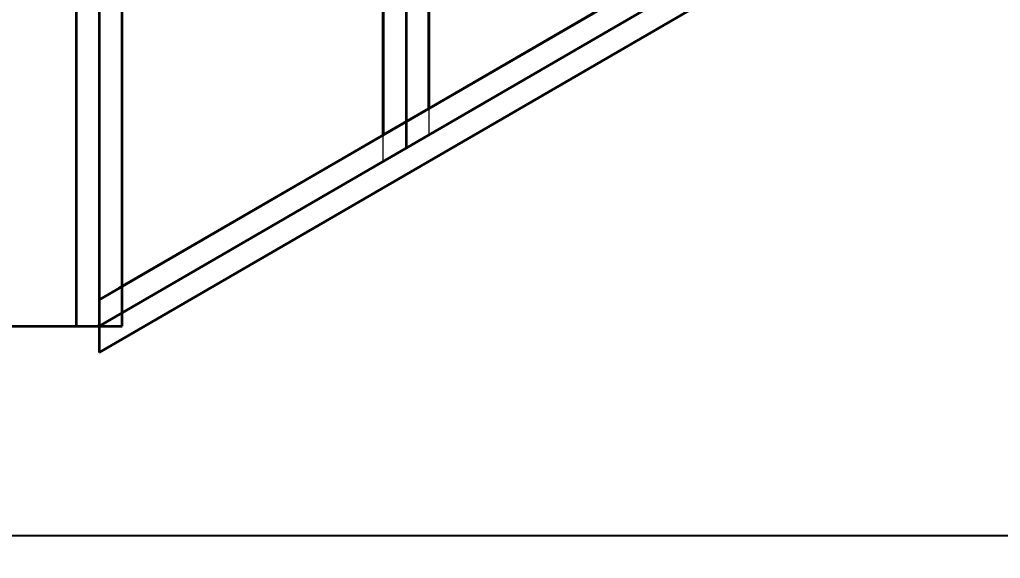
# Model space of a CAD drawing. Header units: millimetres. Extents: x -9090 to 11555, y -85309 to -79392.
# Drawn here: x 6614 to 9830, y -83962 to -82194 of the extents above; entities that cross this region are included whole.
import ezdxf

# ---------------------------------------------------------------- set-up
doc = ezdxf.new("R2010")
doc.units = ezdxf.units.MM
doc.linetypes.add('HIDDEN_50', pattern=[225, 150, -75])
for name, color, linetype, lineweight in [('DIMENSIONS', 3, 'Continuous', 18), ('PLATE_HIDDEN', 8, 'HIDDEN_50', 18), ('PLATE_VISIBLE', 7, 'Continuous', 35)]:
    doc.layers.add(name, color=color, linetype=linetype, lineweight=lineweight)
doc.styles.add('OpenSansCondensed-Light', font='OpenSansCondensed-Light.ttf')
doc.dimstyles.new('DIM_1_50', dxfattribs={"dimscale": 50, "dimtxt": 2.5, "dimasz": 2.5, "dimexe": 1.5, "dimexo": 1.5, "dimgap": 1, "dimtad": 1, "dimdec": 0, "dimzin": 12, "dimdsep": 46, "dimtxsty": 'OpenSansCondensed-Light', "dimtsz": 0.00125, "dimcen": 2.5, "dimclrd": 3, "dimclre": 3, "dimclrt": 3, "dimazin": 3, "dimtfac": 0.5, "dimtmove": 2, "dimatfit": 3})

msp = doc.modelspace()

# ---------------------------------------------------------------- linework, layer by layer
at = {"layer": 'PLATE_HIDDEN'}
for p, q in [((7881.3, -82615.9), (7881.3, -81438.3)), ((8132.2, -82470.2), (9631.3, -81600)), ((6875, -83195), (6875, -81625)), ((6875, -83195), (6875, -81625)), ((6875, -81625), (6875, -83195)), ((6875, -83195), (6875, -81625)), ((6879.3, -83197.5), (8097.6, -82490.3)), ((7956.3, -82487.4), (7956.3, -82572.3)), ((7956.3, -82572.3), (7806.3, -82659.4)), ((7806.3, -82659.4), (7806.3, -82574.6)), ((6939.7, -83075.7), (6875, -83113.3)), ((6875, -83113.3), (6875, -83195.2))]:
    msp.add_line(p, q, dxfattribs=at)
at = {"layer": 'PLATE_VISIBLE'}
for p, q in [((6875, -80000), (6875, -83200)), ((6950, -83200), (6950, -80000)), ((7806.3, -80075), (7806.3, -82572.7)), ((7956.3, -82485.6), (7956.3, -80075)), ((6800, -80845), (6800, -83200)), ((7881.3, -81438.3), (7881.3, -82615.9)), ((9631.3, -81600), (6875, -83200)), ((6875, -83286.7), (9655.3, -81672.8)), ((9352.7, -81675), (6875, -83113.3)), ((6875, -83286.7), (9651.5, -81675)), ((9356.7, -81672.7), (6939.7, -83075.7)), ((7806.3, -82574.6), (7806.3, -81676.5)), ((7956.3, -81678.3), (7956.3, -82487.4)), ((7806.3, -82572.7), (7956.3, -82485.6)), ((8097.6, -82490.3), (8132.2, -82470.2)), ((6875, -83113.3), (6875, -83286.7)), ((6875, -83200), (6875, -83195)), ((6875, -83200), (6875, -83195)), ((6875, -83195), (6875, -83200)), ((6875, -83200), (6875, -83195)), ((6875, -83195.2), (6875, -83286.7)), ((6875, -83200), (6879.3, -83197.5)), ((6250, -83200), (6875, -83200)), ((6800, -83200), (6950, -83200))]:
    msp.add_line(p, q, dxfattribs=at)

# ---------------------------------------------------------------- dimensions: what is measured, and where the dimension line sits
at = {"layer": 'DIMENSIONS'}
msp.add_linear_dim(base=(-7544.6, -83886.7), p1=(-7544.6, -83286.7), p2=(10674.2, -83286.7), dimstyle='DIM_1_50', dxfattribs=at).render()

doc.saveas('drawing.dxf')
